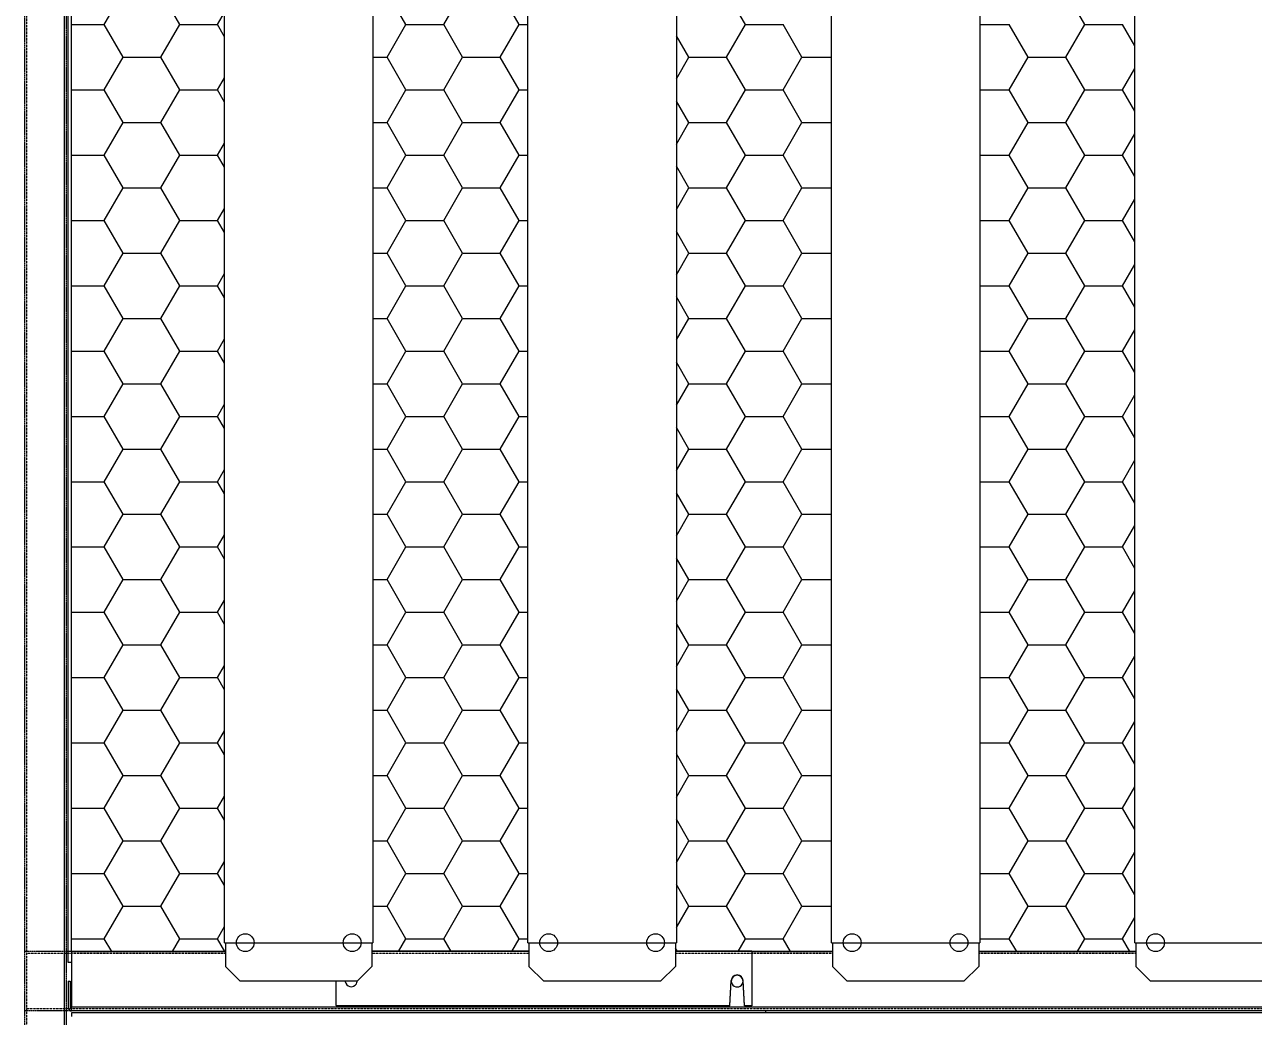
# Model space of a CAD drawing. Header units: millimetres. Extents: x -17070 to 42538, y -291348 to 31440.
# Drawn here: x 17276 to 18517, y 18024 to 19027 of the extents above; entities that cross this region are included whole.
import ezdxf

# ---------------------------------------------------------------- set-up
doc = ezdxf.new("R2010")
doc.units = ezdxf.units.MM
for name, pattern in [('CENTER', [2, 1.25, -0.25, 0.25, -0.25]), ('HIDDEN', [0.375, 0.25, -0.125]), ('HIDDENX2', [0.75, 0.5, -0.25])]:
    doc.linetypes.add(name, pattern=pattern)
doc.layers.add('center', color=1, linetype='CENTER')
doc.layers.add('HIDD', color=2, linetype='HIDDENX2')
doc.styles.get("Standard").update_dxf_attribs({"font": 'arial.ttf'})
doc.dimstyles.new('1.40', dxfattribs={"dimscale": 20, "dimtxt": 1.5, "dimasz": 1, "dimexe": 0.5, "dimexo": 0.5, "dimgap": 0.5, "dimtad": 1, "dimdec": 0, "dimzin": 0, "dimdsep": 46, "dimtxsty": 'Standard', "dimcen": 0, "dimclrd": 2, "dimclre": 2, "dimclrt": 3, "dimadec": 0, "dimazin": 0, "dimtfac": 1, "dimtdec": 0, "dimtmove": 0, "dimatfit": 0, "dimfxl": 1, "dimtolj": 1, "dimtzin": 0, "dimlwd": -1, "dimlwe": -1, "dimarcsym": 0})

# ---------------------------------------------------------------- blocks, each defined once
blk = doc.blocks.new('*D734')
at = {"color": 2, "transparency": 16777216}
for p, q in [((17175.5, 20527.7), (16618.9, 20527.7)), ((16628.9, 20407.7), (16628.9, 17647.7)), ((17175.5, 17527.7), (16618.9, 17527.7))]:
    blk.add_line(p, q, dxfattribs=at)
for points in [[(16608.9, 20407.7), (16648.9, 20407.7), (16628.9, 20527.7)], [(16608.9, 17647.7), (16648.9, 17647.7), (16628.9, 17527.7)]]:
    blk.add_solid(points, dxfattribs=at)
at = {"layer": 'Defpoints', "color": 0, "transparency": 16777216}
for p in [(17275.5, 20527.7), (16628.9, 17527.7), (17275.5, 17527.7)]:
    blk.add_point(p, dxfattribs=at)
at = {"color": 3, "lineweight": 5, "transparency": 16777216, "insert": (16497.4, 19027.7), "char_height": 140, "attachment_point": 5, "rotation": 90}
blk.add_mtext('\\A1;3000', dxfattribs=at)
blk = doc.blocks.new('3')
at = {"color": 5, "lineweight": 20}
blk.add_line((17315.5, 20485.5), (17315.5, 17527.7), dxfattribs=at)
at = {"color": 7, "lineweight": 20}
for p, q in [((17319.5, 18078.7), (17319.5, 20008.7)), ((18010.5, 18089.8), (18091.7, 18089.8)), ((18239.7, 18089.8), (18398.3, 18089.8)), ((19928, 18033.5), (17323, 18033.5)), ((19928, 18029.7), (17323, 18029.7)), ((19928, 18027.7), (17323, 18027.7))]:
    blk.add_line(p, q, dxfattribs=at)
at = {"color": 0, "lineweight": 20}
for p, q in [((17477.5, 18098.7), (17477.5, 19996.7)), ((17627.5, 19996.7), (17627.5, 18098.7)), ((17784.1, 18098.7), (17784.1, 19996.7)), ((17934.1, 19996.7), (17934.1, 18098.7)), ((18090.7, 18098.7), (18090.7, 19996.7)), ((18240.7, 19996.7), (18240.7, 18098.7)), ((18397.3, 18098.7), (18397.3, 19996.7))]:
    blk.add_line(p, q, dxfattribs=at)
at = {"color": 7, "linetype": 'Continuous', "lineweight": 20}
for p, q in [((17356.1, 19026.6), (17375.2, 19059.5)), ((17432.3, 19026.6), (17413.3, 19059.5)), ((17660.9, 19026.6), (17641.9, 19059.5)), ((17699, 19026.6), (17718.1, 19059.5)), ((17775.2, 19026.6), (17756.2, 19059.5)), ((18003.8, 19026.6), (17984.8, 19059.5)), ((18346.7, 19026.6), (18327.7, 19059.5)), ((17470.4, 19026.6), (17477.5, 19038.8)), ((17323, 19026.6), (17356.1, 19026.6)), ((17375.2, 18993.6), (17356.1, 19026.6)), ((17413.3, 18993.6), (17432.3, 19026.6)), ((17432.3, 19026.6), (17470.4, 19026.6)), ((17477.5, 19014.3), (17470.4, 19026.6)), ((17641.9, 18993.6), (17660.9, 19026.6)), ((17660.9, 19026.6), (17699, 19026.6)), ((17718.1, 18993.6), (17699, 19026.6)), ((17756.2, 18993.6), (17775.2, 19026.6)), ((17775.2, 19026.6), (17784.1, 19026.6)), ((17984.8, 18993.6), (18003.8, 19026.6)), ((18003.8, 19026.6), (18041.9, 19026.6)), ((18061, 18993.6), (18041.9, 19026.6)), ((18240.7, 19026.6), (18270.5, 19026.6)), ((18289.6, 18993.6), (18270.5, 19026.6)), ((18327.7, 18993.6), (18346.7, 19026.6)), ((18346.7, 19026.6), (18384.8, 19026.6)), ((18397.3, 19004.9), (18384.8, 19026.6)), ((17946.7, 18993.6), (17934.1, 19015.3)), ((17356.1, 18960.6), (17375.2, 18993.6)), ((17375.2, 18993.6), (17413.3, 18993.6)), ((17432.3, 18960.6), (17413.3, 18993.6)), ((17627.5, 18993.6), (17641.9, 18993.6)), ((17660.9, 18960.6), (17641.9, 18993.6)), ((17699, 18960.6), (17718.1, 18993.6)), ((17718.1, 18993.6), (17756.2, 18993.6)), ((17775.2, 18960.6), (17756.2, 18993.6)), ((17934.1, 18971.8), (17946.7, 18993.6)), ((17946.7, 18993.6), (17984.8, 18993.6)), ((18003.8, 18960.6), (17984.8, 18993.6)), ((18041.9, 18960.6), (18061, 18993.6)), ((18061, 18993.6), (18090.7, 18993.6)), ((18270.5, 18960.6), (18289.6, 18993.6)), ((18289.6, 18993.6), (18327.7, 18993.6)), ((18346.7, 18960.6), (18327.7, 18993.6)), ((17470.4, 18960.6), (17477.5, 18972.8)), ((18384.8, 18960.6), (18397.3, 18982.2)), ((17323, 18960.6), (17356.1, 18960.6)), ((17375.2, 18927.6), (17356.1, 18960.6)), ((17413.3, 18927.6), (17432.3, 18960.6)), ((17432.3, 18960.6), (17470.4, 18960.6)), ((17477.5, 18948.3), (17470.4, 18960.6)), ((17641.9, 18927.6), (17660.9, 18960.6)), ((17660.9, 18960.6), (17699, 18960.6)), ((17718.1, 18927.6), (17699, 18960.6)), ((17756.2, 18927.6), (17775.2, 18960.6)), ((17775.2, 18960.6), (17784.1, 18960.6)), ((17984.8, 18927.6), (18003.8, 18960.6)), ((18003.8, 18960.6), (18041.9, 18960.6)), ((18061, 18927.6), (18041.9, 18960.6)), ((18240.7, 18960.6), (18270.5, 18960.6)), ((18289.6, 18927.6), (18270.5, 18960.6)), ((18327.7, 18927.6), (18346.7, 18960.6)), ((18346.7, 18960.6), (18384.8, 18960.6)), ((18397.3, 18938.9), (18384.8, 18960.6)), ((17946.7, 18927.6), (17934.1, 18949.3)), ((17356.1, 18894.6), (17375.2, 18927.6)), ((17375.2, 18927.6), (17413.3, 18927.6)), ((17432.3, 18894.6), (17413.3, 18927.6)), ((17627.5, 18927.6), (17641.9, 18927.6)), ((17660.9, 18894.6), (17641.9, 18927.6)), ((17699, 18894.6), (17718.1, 18927.6)), ((17718.1, 18927.6), (17756.2, 18927.6)), ((17775.2, 18894.6), (17756.2, 18927.6)), ((17934.1, 18905.8), (17946.7, 18927.6)), ((17946.7, 18927.6), (17984.8, 18927.6)), ((18003.8, 18894.6), (17984.8, 18927.6)), ((18041.9, 18894.6), (18061, 18927.6)), ((18061, 18927.6), (18090.7, 18927.6)), ((18270.5, 18894.6), (18289.6, 18927.6)), ((18289.6, 18927.6), (18327.7, 18927.6)), ((18346.7, 18894.6), (18327.7, 18927.6)), ((18384.8, 18894.6), (18397.3, 18916.2)), ((17470.4, 18894.6), (17477.5, 18906.8)), ((17323, 18894.6), (17356.1, 18894.6)), ((17375.2, 18861.6), (17356.1, 18894.6)), ((17413.3, 18861.6), (17432.3, 18894.6)), ((17432.3, 18894.6), (17470.4, 18894.6)), ((17477.5, 18882.3), (17470.4, 18894.6)), ((17641.9, 18861.6), (17660.9, 18894.6)), ((17660.9, 18894.6), (17699, 18894.6)), ((17718.1, 18861.6), (17699, 18894.6)), ((17756.2, 18861.6), (17775.2, 18894.6)), ((17775.2, 18894.6), (17784.1, 18894.6)), ((17984.8, 18861.6), (18003.8, 18894.6)), ((18003.8, 18894.6), (18041.9, 18894.6)), ((18061, 18861.6), (18041.9, 18894.6)), ((18240.7, 18894.6), (18270.5, 18894.6)), ((18289.6, 18861.6), (18270.5, 18894.6)), ((18327.7, 18861.6), (18346.7, 18894.6)), ((18346.7, 18894.6), (18384.8, 18894.6)), ((18397.3, 18872.9), (18384.8, 18894.6)), ((17946.7, 18861.6), (17934.1, 18883.3)), ((17356.1, 18828.6), (17375.2, 18861.6)), ((17375.2, 18861.6), (17413.3, 18861.6)), ((17432.3, 18828.6), (17413.3, 18861.6)), ((17627.5, 18861.6), (17641.9, 18861.6)), ((17660.9, 18828.6), (17641.9, 18861.6)), ((17699, 18828.6), (17718.1, 18861.6)), ((17718.1, 18861.6), (17756.2, 18861.6)), ((17775.2, 18828.6), (17756.2, 18861.6)), ((17934.1, 18839.8), (17946.7, 18861.6)), ((17946.7, 18861.6), (17984.8, 18861.6)), ((18003.8, 18828.6), (17984.8, 18861.6)), ((18041.9, 18828.6), (18061, 18861.6)), ((18061, 18861.6), (18090.7, 18861.6)), ((18270.5, 18828.6), (18289.6, 18861.6)), ((18289.6, 18861.6), (18327.7, 18861.6)), ((18346.7, 18828.6), (18327.7, 18861.6)), ((18384.8, 18828.6), (18397.3, 18850.2)), ((17470.4, 18828.6), (17477.5, 18840.8)), ((17323, 18828.6), (17356.1, 18828.6)), ((17375.2, 18795.6), (17356.1, 18828.6)), ((17413.3, 18795.6), (17432.3, 18828.6)), ((17432.3, 18828.6), (17470.4, 18828.6)), ((17477.5, 18816.3), (17470.4, 18828.6)), ((17641.9, 18795.6), (17660.9, 18828.6)), ((17660.9, 18828.6), (17699, 18828.6)), ((17718.1, 18795.6), (17699, 18828.6)), ((17756.2, 18795.6), (17775.2, 18828.6)), ((17775.2, 18828.6), (17784.1, 18828.6)), ((17984.8, 18795.6), (18003.8, 18828.6)), ((18003.8, 18828.6), (18041.9, 18828.6)), ((18061, 18795.6), (18041.9, 18828.6)), ((18240.7, 18828.6), (18270.5, 18828.6)), ((18289.6, 18795.6), (18270.5, 18828.6)), ((18327.7, 18795.6), (18346.7, 18828.6)), ((18346.7, 18828.6), (18384.8, 18828.6)), ((18397.3, 18807), (18384.8, 18828.6)), ((17946.7, 18795.6), (17934.1, 18817.3)), ((17356.1, 18762.6), (17375.2, 18795.6)), ((17375.2, 18795.6), (17413.3, 18795.6)), ((17432.3, 18762.6), (17413.3, 18795.6)), ((17627.5, 18795.6), (17641.9, 18795.6)), ((17660.9, 18762.6), (17641.9, 18795.6)), ((17699, 18762.6), (17718.1, 18795.6)), ((17718.1, 18795.6), (17756.2, 18795.6)), ((17775.2, 18762.6), (17756.2, 18795.6)), ((17934.1, 18773.8), (17946.7, 18795.6)), ((17946.7, 18795.6), (17984.8, 18795.6)), ((18003.8, 18762.6), (17984.8, 18795.6)), ((18041.9, 18762.6), (18061, 18795.6)), ((18061, 18795.6), (18090.7, 18795.6)), ((18270.5, 18762.6), (18289.6, 18795.6)), ((18289.6, 18795.6), (18327.7, 18795.6)), ((18346.7, 18762.6), (18327.7, 18795.6)), ((17470.4, 18762.6), (17477.5, 18774.9)), ((18384.8, 18762.6), (18397.3, 18784.2)), ((17323, 18762.6), (17356.1, 18762.6)), ((17375.2, 18729.6), (17356.1, 18762.6)), ((17413.3, 18729.6), (17432.3, 18762.6)), ((17432.3, 18762.6), (17470.4, 18762.6)), ((17477.5, 18750.3), (17470.4, 18762.6)), ((17641.9, 18729.6), (17660.9, 18762.6)), ((17660.9, 18762.6), (17699, 18762.6)), ((17718.1, 18729.6), (17699, 18762.6)), ((17756.2, 18729.6), (17775.2, 18762.6)), ((17775.2, 18762.6), (17784.1, 18762.6)), ((17984.8, 18729.6), (18003.8, 18762.6)), ((18003.8, 18762.6), (18041.9, 18762.6)), ((18061, 18729.6), (18041.9, 18762.6)), ((18240.7, 18762.6), (18270.5, 18762.6)), ((18289.6, 18729.6), (18270.5, 18762.6)), ((18327.7, 18729.6), (18346.7, 18762.6)), ((18346.7, 18762.6), (18384.8, 18762.6)), ((18397.3, 18741), (18384.8, 18762.6)), ((17946.7, 18729.6), (17934.1, 18751.4)), ((17356.1, 18696.6), (17375.2, 18729.6)), ((17375.2, 18729.6), (17413.3, 18729.6)), ((17432.3, 18696.6), (17413.3, 18729.6)), ((17627.5, 18729.6), (17641.9, 18729.6)), ((17660.9, 18696.6), (17641.9, 18729.6)), ((17699, 18696.6), (17718.1, 18729.6)), ((17718.1, 18729.6), (17756.2, 18729.6)), ((17775.2, 18696.6), (17756.2, 18729.6)), ((17934.1, 18707.8), (17946.7, 18729.6)), ((17946.7, 18729.6), (17984.8, 18729.6)), ((18003.8, 18696.6), (17984.8, 18729.6)), ((18041.9, 18696.6), (18061, 18729.6)), ((18061, 18729.6), (18090.7, 18729.6)), ((18270.5, 18696.6), (18289.6, 18729.6)), ((18289.6, 18729.6), (18327.7, 18729.6)), ((18346.7, 18696.6), (18327.7, 18729.6)), ((18384.8, 18696.6), (18397.3, 18718.2)), ((17470.4, 18696.6), (17477.5, 18708.9)), ((17323, 18696.6), (17356.1, 18696.6)), ((17375.2, 18663.6), (17356.1, 18696.6)), ((17413.3, 18663.6), (17432.3, 18696.6)), ((17432.3, 18696.6), (17470.4, 18696.6)), ((17477.5, 18684.3), (17470.4, 18696.6)), ((17641.9, 18663.6), (17660.9, 18696.6)), ((17660.9, 18696.6), (17699, 18696.6)), ((17718.1, 18663.6), (17699, 18696.6)), ((17756.2, 18663.6), (17775.2, 18696.6)), ((17775.2, 18696.6), (17784.1, 18696.6)), ((17984.8, 18663.6), (18003.8, 18696.6)), ((18003.8, 18696.6), (18041.9, 18696.6)), ((18061, 18663.6), (18041.9, 18696.6)), ((18240.7, 18696.6), (18270.5, 18696.6)), ((18289.6, 18663.6), (18270.5, 18696.6)), ((18327.7, 18663.6), (18346.7, 18696.6)), ((18346.7, 18696.6), (18384.8, 18696.6)), ((18397.3, 18675), (18384.8, 18696.6)), ((17946.7, 18663.6), (17934.1, 18685.4)), ((17356.1, 18630.6), (17375.2, 18663.6)), ((17375.2, 18663.6), (17413.3, 18663.6)), ((17432.3, 18630.6), (17413.3, 18663.6)), ((17627.5, 18663.6), (17641.9, 18663.6)), ((17660.9, 18630.6), (17641.9, 18663.6)), ((17699, 18630.6), (17718.1, 18663.6)), ((17718.1, 18663.6), (17756.2, 18663.6)), ((17775.2, 18630.6), (17756.2, 18663.6)), ((17934.1, 18641.8), (17946.7, 18663.6)), ((17946.7, 18663.6), (17984.8, 18663.6)), ((18003.8, 18630.6), (17984.8, 18663.6)), ((18041.9, 18630.6), (18061, 18663.6)), ((18061, 18663.6), (18090.7, 18663.6)), ((18270.5, 18630.6), (18289.6, 18663.6)), ((18289.6, 18663.6), (18327.7, 18663.6)), ((18346.7, 18630.6), (18327.7, 18663.6)), ((18384.8, 18630.6), (18397.3, 18652.2)), ((17470.4, 18630.6), (17477.5, 18642.9)), ((17323, 18630.6), (17356.1, 18630.6)), ((17375.2, 18597.6), (17356.1, 18630.6)), ((17413.3, 18597.6), (17432.3, 18630.6)), ((17432.3, 18630.6), (17470.4, 18630.6)), ((17477.5, 18618.3), (17470.4, 18630.6)), ((17641.9, 18597.6), (17660.9, 18630.6)), ((17660.9, 18630.6), (17699, 18630.6)), ((17718.1, 18597.6), (17699, 18630.6)), ((17756.2, 18597.6), (17775.2, 18630.6)), ((17775.2, 18630.6), (17784.1, 18630.6)), ((17984.8, 18597.6), (18003.8, 18630.6)), ((18003.8, 18630.6), (18041.9, 18630.6)), ((18061, 18597.6), (18041.9, 18630.6)), ((18240.7, 18630.6), (18270.5, 18630.6)), ((18289.6, 18597.6), (18270.5, 18630.6)), ((18327.7, 18597.6), (18346.7, 18630.6)), ((18346.7, 18630.6), (18384.8, 18630.6)), ((18397.3, 18609), (18384.8, 18630.6)), ((17946.7, 18597.6), (17934.1, 18619.4)), ((17356.1, 18564.6), (17375.2, 18597.6)), ((17375.2, 18597.6), (17413.3, 18597.6)), ((17432.3, 18564.6), (17413.3, 18597.6)), ((17627.5, 18597.6), (17641.9, 18597.6)), ((17660.9, 18564.6), (17641.9, 18597.6)), ((17699, 18564.6), (17718.1, 18597.6)), ((17718.1, 18597.6), (17756.2, 18597.6)), ((17775.2, 18564.6), (17756.2, 18597.6)), ((17934.1, 18575.8), (17946.7, 18597.6)), ((17946.7, 18597.6), (17984.8, 18597.6)), ((18003.8, 18564.6), (17984.8, 18597.6)), ((18041.9, 18564.6), (18061, 18597.6)), ((18061, 18597.6), (18090.7, 18597.6)), ((18270.5, 18564.6), (18289.6, 18597.6)), ((18289.6, 18597.6), (18327.7, 18597.6)), ((18346.7, 18564.6), (18327.7, 18597.6)), ((17470.4, 18564.6), (17477.5, 18576.9)), ((18384.8, 18564.6), (18397.3, 18586.2)), ((17323, 18564.6), (17356.1, 18564.6)), ((17375.2, 18531.6), (17356.1, 18564.6)), ((17413.3, 18531.6), (17432.3, 18564.6)), ((17432.3, 18564.6), (17470.4, 18564.6)), ((17477.5, 18552.3), (17470.4, 18564.6)), ((17641.9, 18531.6), (17660.9, 18564.6)), ((17660.9, 18564.6), (17699, 18564.6)), ((17718.1, 18531.6), (17699, 18564.6)), ((17756.2, 18531.6), (17775.2, 18564.6)), ((17775.2, 18564.6), (17784.1, 18564.6)), ((17984.8, 18531.6), (18003.8, 18564.6)), ((18003.8, 18564.6), (18041.9, 18564.6)), ((18061, 18531.6), (18041.9, 18564.6)), ((18240.7, 18564.6), (18270.5, 18564.6)), ((18289.6, 18531.6), (18270.5, 18564.6)), ((18327.7, 18531.6), (18346.7, 18564.6)), ((18346.7, 18564.6), (18384.8, 18564.6)), ((18397.3, 18543), (18384.8, 18564.6)), ((17946.7, 18531.6), (17934.1, 18553.4)), ((17356.1, 18498.6), (17375.2, 18531.6)), ((17375.2, 18531.6), (17413.3, 18531.6)), ((17432.3, 18498.6), (17413.3, 18531.6)), ((17627.5, 18531.6), (17641.9, 18531.6)), ((17660.9, 18498.6), (17641.9, 18531.6)), ((17699, 18498.6), (17718.1, 18531.6)), ((17718.1, 18531.6), (17756.2, 18531.6)), ((17775.2, 18498.6), (17756.2, 18531.6)), ((17934.1, 18509.9), (17946.7, 18531.6)), ((17946.7, 18531.6), (17984.8, 18531.6)), ((18003.8, 18498.6), (17984.8, 18531.6)), ((18041.9, 18498.6), (18061, 18531.6)), ((18061, 18531.6), (18090.7, 18531.6)), ((18270.5, 18498.6), (18289.6, 18531.6)), ((18289.6, 18531.6), (18327.7, 18531.6)), ((18346.7, 18498.6), (18327.7, 18531.6)), ((18384.8, 18498.6), (18397.3, 18520.2)), ((17470.4, 18498.6), (17477.5, 18510.9)), ((17323, 18498.6), (17356.1, 18498.6)), ((17375.2, 18465.6), (17356.1, 18498.6)), ((17413.3, 18465.6), (17432.3, 18498.6)), ((17432.3, 18498.6), (17470.4, 18498.6)), ((17477.5, 18486.4), (17470.4, 18498.6)), ((17641.9, 18465.6), (17660.9, 18498.6)), ((17660.9, 18498.6), (17699, 18498.6)), ((17718.1, 18465.6), (17699, 18498.6)), ((17756.2, 18465.6), (17775.2, 18498.6)), ((17775.2, 18498.6), (17784.1, 18498.6)), ((17984.8, 18465.6), (18003.8, 18498.6)), ((18003.8, 18498.6), (18041.9, 18498.6)), ((18061, 18465.6), (18041.9, 18498.6)), ((18240.7, 18498.6), (18270.5, 18498.6)), ((18289.6, 18465.6), (18270.5, 18498.6)), ((18327.7, 18465.6), (18346.7, 18498.6)), ((18346.7, 18498.6), (18384.8, 18498.6)), ((18397.3, 18477), (18384.8, 18498.6)), ((17946.7, 18465.6), (17934.1, 18487.4)), ((17356.1, 18432.6), (17375.2, 18465.6)), ((17375.2, 18465.6), (17413.3, 18465.6)), ((17432.3, 18432.6), (17413.3, 18465.6)), ((17627.5, 18465.6), (17641.9, 18465.6)), ((17660.9, 18432.6), (17641.9, 18465.6)), ((17699, 18432.6), (17718.1, 18465.6)), ((17718.1, 18465.6), (17756.2, 18465.6)), ((17775.2, 18432.6), (17756.2, 18465.6)), ((17934.1, 18443.9), (17946.7, 18465.6)), ((17946.7, 18465.6), (17984.8, 18465.6)), ((18003.8, 18432.6), (17984.8, 18465.6)), ((18041.9, 18432.6), (18061, 18465.6)), ((18061, 18465.6), (18090.7, 18465.6)), ((18270.5, 18432.6), (18289.6, 18465.6)), ((18289.6, 18465.6), (18327.7, 18465.6)), ((18346.7, 18432.6), (18327.7, 18465.6)), ((18384.8, 18432.6), (18397.3, 18454.3)), ((17470.4, 18432.6), (17477.5, 18444.9)), ((17323, 18432.6), (17356.1, 18432.6)), ((17375.2, 18399.6), (17356.1, 18432.6)), ((17413.3, 18399.6), (17432.3, 18432.6)), ((17432.3, 18432.6), (17470.4, 18432.6)), ((17477.5, 18420.4), (17470.4, 18432.6)), ((17641.9, 18399.6), (17660.9, 18432.6)), ((17660.9, 18432.6), (17699, 18432.6)), ((17718.1, 18399.6), (17699, 18432.6)), ((17756.2, 18399.6), (17775.2, 18432.6)), ((17775.2, 18432.6), (17784.1, 18432.6)), ((17984.8, 18399.6), (18003.8, 18432.6)), ((18003.8, 18432.6), (18041.9, 18432.6)), ((18061, 18399.6), (18041.9, 18432.6)), ((18240.7, 18432.6), (18270.5, 18432.6)), ((18289.6, 18399.6), (18270.5, 18432.6)), ((18327.7, 18399.6), (18346.7, 18432.6)), ((18346.7, 18432.6), (18384.8, 18432.6)), ((18397.3, 18411), (18384.8, 18432.6)), ((17946.7, 18399.6), (17934.1, 18421.4)), ((17356.1, 18366.6), (17375.2, 18399.6)), ((17375.2, 18399.6), (17413.3, 18399.6)), ((17432.3, 18366.6), (17413.3, 18399.6)), ((17627.5, 18399.6), (17641.9, 18399.6)), ((17660.9, 18366.6), (17641.9, 18399.6)), ((17699, 18366.6), (17718.1, 18399.6)), ((17718.1, 18399.6), (17756.2, 18399.6)), ((17775.2, 18366.6), (17756.2, 18399.6)), ((17934.1, 18377.9), (17946.7, 18399.6)), ((17946.7, 18399.6), (17984.8, 18399.6)), ((18003.8, 18366.6), (17984.8, 18399.6)), ((18041.9, 18366.6), (18061, 18399.6)), ((18061, 18399.6), (18090.7, 18399.6)), ((18270.5, 18366.6), (18289.6, 18399.6)), ((18289.6, 18399.6), (18327.7, 18399.6)), ((18346.7, 18366.6), (18327.7, 18399.6)), ((17470.4, 18366.6), (17477.5, 18378.9)), ((18384.8, 18366.6), (18397.3, 18388.3)), ((17323, 18366.6), (17356.1, 18366.6)), ((17375.2, 18333.6), (17356.1, 18366.6)), ((17413.3, 18333.6), (17432.3, 18366.6)), ((17432.3, 18366.6), (17470.4, 18366.6)), ((17477.5, 18354.4), (17470.4, 18366.6)), ((17641.9, 18333.6), (17660.9, 18366.6)), ((17660.9, 18366.6), (17699, 18366.6)), ((17718.1, 18333.6), (17699, 18366.6)), ((17756.2, 18333.6), (17775.2, 18366.6)), ((17775.2, 18366.6), (17784.1, 18366.6)), ((17984.8, 18333.6), (18003.8, 18366.6)), ((18003.8, 18366.6), (18041.9, 18366.6)), ((18061, 18333.6), (18041.9, 18366.6)), ((18240.7, 18366.6), (18270.5, 18366.6)), ((18289.6, 18333.6), (18270.5, 18366.6)), ((18327.7, 18333.6), (18346.7, 18366.6)), ((18346.7, 18366.6), (18384.8, 18366.6)), ((18397.3, 18345), (18384.8, 18366.6)), ((17946.7, 18333.6), (17934.1, 18355.4)), ((17356.1, 18300.6), (17375.2, 18333.6)), ((17375.2, 18333.6), (17413.3, 18333.6)), ((17432.3, 18300.6), (17413.3, 18333.6)), ((17627.5, 18333.6), (17641.9, 18333.6)), ((17660.9, 18300.6), (17641.9, 18333.6)), ((17699, 18300.6), (17718.1, 18333.6)), ((17718.1, 18333.6), (17756.2, 18333.6)), ((17775.2, 18300.6), (17756.2, 18333.6)), ((17934.1, 18311.9), (17946.7, 18333.6)), ((17946.7, 18333.6), (17984.8, 18333.6)), ((18003.8, 18300.6), (17984.8, 18333.6)), ((18041.9, 18300.6), (18061, 18333.6)), ((18061, 18333.6), (18090.7, 18333.6)), ((18270.5, 18300.6), (18289.6, 18333.6)), ((18289.6, 18333.6), (18327.7, 18333.6)), ((18346.7, 18300.6), (18327.7, 18333.6)), ((18384.8, 18300.6), (18397.3, 18322.3)), ((17470.4, 18300.6), (17477.5, 18312.9)), ((17323, 18300.6), (17356.1, 18300.6)), ((17375.2, 18267.7), (17356.1, 18300.6)), ((17413.3, 18267.7), (17432.3, 18300.6)), ((17432.3, 18300.6), (17470.4, 18300.6)), ((17477.5, 18288.4), (17470.4, 18300.6)), ((17641.9, 18267.7), (17660.9, 18300.6)), ((17660.9, 18300.6), (17699, 18300.6)), ((17718.1, 18267.7), (17699, 18300.6)), ((17756.2, 18267.7), (17775.2, 18300.6)), ((17775.2, 18300.6), (17784.1, 18300.6)), ((17946.7, 18267.7), (17934.1, 18289.4)), ((17984.8, 18267.7), (18003.8, 18300.6)), ((18003.8, 18300.6), (18041.9, 18300.6)), ((18061, 18267.7), (18041.9, 18300.6)), ((18240.7, 18300.6), (18270.5, 18300.6)), ((18289.6, 18267.7), (18270.5, 18300.6)), ((18327.7, 18267.7), (18346.7, 18300.6)), ((18346.7, 18300.6), (18384.8, 18300.6)), ((18397.3, 18279), (18384.8, 18300.6)), ((17356.1, 18234.7), (17375.2, 18267.7)), ((17375.2, 18267.7), (17413.3, 18267.7)), ((17432.3, 18234.7), (17413.3, 18267.7)), ((17627.5, 18267.7), (17641.9, 18267.7)), ((17660.9, 18234.7), (17641.9, 18267.7)), ((17699, 18234.7), (17718.1, 18267.7)), ((17718.1, 18267.7), (17756.2, 18267.7)), ((17775.2, 18234.7), (17756.2, 18267.7)), ((17934.1, 18245.9), (17946.7, 18267.7)), ((17946.7, 18267.7), (17984.8, 18267.7)), ((18003.8, 18234.7), (17984.8, 18267.7)), ((18041.9, 18234.7), (18061, 18267.7)), ((18061, 18267.7), (18090.7, 18267.7)), ((18270.5, 18234.7), (18289.6, 18267.7)), ((18289.6, 18267.7), (18327.7, 18267.7)), ((18346.7, 18234.7), (18327.7, 18267.7)), ((18384.8, 18234.7), (18397.3, 18256.3)), ((17470.4, 18234.7), (17477.5, 18246.9)), ((17323, 18234.7), (17356.1, 18234.7)), ((17375.2, 18201.7), (17356.1, 18234.7)), ((17413.3, 18201.7), (17432.3, 18234.7)), ((17432.3, 18234.7), (17470.4, 18234.7)), ((17477.5, 18222.4), (17470.4, 18234.7)), ((17641.9, 18201.7), (17660.9, 18234.7)), ((17660.9, 18234.7), (17699, 18234.7)), ((17718.1, 18201.7), (17699, 18234.7)), ((17756.2, 18201.7), (17775.2, 18234.7)), ((17775.2, 18234.7), (17784.1, 18234.7)), ((17984.8, 18201.7), (18003.8, 18234.7)), ((18003.8, 18234.7), (18041.9, 18234.7)), ((18061, 18201.7), (18041.9, 18234.7)), ((18240.7, 18234.7), (18270.5, 18234.7)), ((18289.6, 18201.7), (18270.5, 18234.7)), ((18327.7, 18201.7), (18346.7, 18234.7)), ((18346.7, 18234.7), (18384.8, 18234.7)), ((18397.3, 18213), (18384.8, 18234.7)), ((17946.7, 18201.7), (17934.1, 18223.4)), ((17356.1, 18168.7), (17375.2, 18201.7)), ((17375.2, 18201.7), (17413.3, 18201.7)), ((17432.3, 18168.7), (17413.3, 18201.7)), ((17627.5, 18201.7), (17641.9, 18201.7)), ((17660.9, 18168.7), (17641.9, 18201.7)), ((17699, 18168.7), (17718.1, 18201.7)), ((17718.1, 18201.7), (17756.2, 18201.7)), ((17775.2, 18168.7), (17756.2, 18201.7)), ((17934.1, 18179.9), (17946.7, 18201.7)), ((17946.7, 18201.7), (17984.8, 18201.7)), ((18003.8, 18168.7), (17984.8, 18201.7)), ((18041.9, 18168.7), (18061, 18201.7)), ((18061, 18201.7), (18090.7, 18201.7)), ((18270.5, 18168.7), (18289.6, 18201.7)), ((18289.6, 18201.7), (18327.7, 18201.7)), ((18346.7, 18168.7), (18327.7, 18201.7)), ((18384.8, 18168.7), (18397.3, 18190.3)), ((17470.4, 18168.7), (17477.5, 18180.9)), ((17323, 18168.7), (17356.1, 18168.7)), ((17375.2, 18135.7), (17356.1, 18168.7)), ((17413.3, 18135.7), (17432.3, 18168.7)), ((17432.3, 18168.7), (17470.4, 18168.7)), ((17477.5, 18156.4), (17470.4, 18168.7)), ((17641.9, 18135.7), (17660.9, 18168.7)), ((17660.9, 18168.7), (17699, 18168.7)), ((17718.1, 18135.7), (17699, 18168.7)), ((17756.2, 18135.7), (17775.2, 18168.7)), ((17775.2, 18168.7), (17784.1, 18168.7)), ((17984.8, 18135.7), (18003.8, 18168.7)), ((18003.8, 18168.7), (18041.9, 18168.7)), ((18061, 18135.7), (18041.9, 18168.7)), ((18240.7, 18168.7), (18270.5, 18168.7)), ((18289.6, 18135.7), (18270.5, 18168.7)), ((18327.7, 18135.7), (18346.7, 18168.7)), ((18346.7, 18168.7), (18384.8, 18168.7)), ((18397.3, 18147), (18384.8, 18168.7)), ((17946.7, 18135.7), (17934.1, 18157.4)), ((17356.1, 18102.7), (17375.2, 18135.7)), ((17375.2, 18135.7), (17413.3, 18135.7)), ((17432.3, 18102.7), (17413.3, 18135.7)), ((17627.5, 18135.7), (17641.9, 18135.7)), ((17660.9, 18102.7), (17641.9, 18135.7)), ((17699, 18102.7), (17718.1, 18135.7)), ((17718.1, 18135.7), (17756.2, 18135.7)), ((17775.2, 18102.7), (17756.2, 18135.7)), ((17934.1, 18113.9), (17946.7, 18135.7)), ((17946.7, 18135.7), (17984.8, 18135.7)), ((18003.8, 18102.7), (17984.8, 18135.7)), ((18041.9, 18102.7), (18061, 18135.7)), ((18061, 18135.7), (18090.7, 18135.7)), ((18270.5, 18102.7), (18289.6, 18135.7)), ((18289.6, 18135.7), (18327.7, 18135.7)), ((18346.7, 18102.7), (18327.7, 18135.7)), ((18384.8, 18102.7), (18397.3, 18124.3)), ((17470.4, 18102.7), (17477.5, 18114.9)), ((17323, 18102.7), (17356.1, 18102.7)), ((17363.6, 18089.8), (17356.1, 18102.7)), ((17424.9, 18089.8), (17432.3, 18102.7)), ((17432.3, 18102.7), (17470.4, 18102.7)), ((17477.9, 18089.8), (17470.4, 18102.7)), ((17653.5, 18089.8), (17660.9, 18102.7)), ((17660.9, 18102.7), (17699, 18102.7)), ((17706.5, 18089.8), (17699, 18102.7)), ((17767.8, 18089.8), (17775.2, 18102.7)), ((17775.2, 18102.7), (17784.1, 18102.7)), ((17935.1, 18089.8), (17933.1, 18093.2)), ((17996.4, 18089.8), (18003.8, 18102.7)), ((18003.8, 18102.7), (18041.9, 18102.7)), ((18049.4, 18089.8), (18041.9, 18102.7)), ((18240.7, 18102.7), (18270.5, 18102.7)), ((18278, 18089.8), (18270.5, 18102.7)), ((18339.3, 18089.8), (18346.7, 18102.7)), ((18346.7, 18102.7), (18384.8, 18102.7)), ((18392.3, 18089.8), (18384.8, 18102.7))]:
    blk.add_line(p, q, dxfattribs=at)
at = {"lineweight": 20}
for p, q in [((17477.5, 18098.7), (17627.5, 18098.7)), ((17478.5, 18098.7), (17478.5, 18074.7)), ((17626.5, 18098.7), (17626.5, 18074.7)), ((17784.1, 18098.7), (17934.1, 18098.7)), ((17785.1, 18098.7), (17785.1, 18074.7)), ((17933.1, 18098.7), (17933.1, 18074.7)), ((18090.7, 18098.7), (18240.7, 18098.7)), ((18091.7, 18098.7), (18091.7, 18074.7)), ((18239.7, 18098.7), (18239.7, 18074.7)), ((18397.3, 18098.7), (18547.3, 18098.7)), ((18398.3, 18098.7), (18398.3, 18074.7)), ((17478.5, 18074.7), (17493.5, 18059.7)), ((17626.5, 18074.7), (17611.5, 18059.7)), ((17785.1, 18074.7), (17800.1, 18059.7)), ((17933.1, 18074.7), (17918.1, 18059.7)), ((18091.7, 18074.7), (18106.7, 18059.7)), ((18239.7, 18074.7), (18224.7, 18059.7)), ((18398.3, 18074.7), (18413.3, 18059.7)), ((17611.5, 18059.7), (17493.5, 18059.7)), ((17918.1, 18059.7), (17800.1, 18059.7)), ((18224.7, 18059.7), (18106.7, 18059.7)), ((18531.3, 18059.7), (18413.3, 18059.7))]:
    blk.add_line(p, q, dxfattribs=at)
at = {"color": 7, "lineweight": 20, "ltscale": 0.001944}
for p, q in [((17323, 18078.7), (17319.5, 18078.7)), ((17323, 18027.7), (17323, 18024.2))]:
    blk.add_line(p, q, dxfattribs=at)
at = {"color": 7, "lineweight": 20, "ltscale": 0.031316}
blk.add_line((17323, 18089.8), (17323, 18033.5), dxfattribs=at)
at = {"color": 7, "lineweight": 20, "ltscale": 0.148611}
blk.add_line((17323, 18089.8), (17478.5, 18089.8), dxfattribs=at)
at = {"color": 7, "lineweight": 20, "ltscale": 0.233333}
for p, q in [((17785.1, 18090), (17626.5, 18090)), ((18010.5, 18090), (17933.1, 18090))]:
    blk.add_line(p, q, dxfattribs=at)
at = {"color": 7, "lineweight": 20, "ltscale": 0.030439}
for p, q in [((18010.5, 18090), (18010.5, 18035.2)), ((17590.5, 18035.2), (17590.5, 18059.7))]:
    blk.add_line(p, q, dxfattribs=at)
at = {"color": 7, "lineweight": 20, "ltscale": 0.014722}
for p, q in [((17319.5, 18059.7), (17319.5, 18033.2)), ((17321.5, 18059.7), (17321.5, 18033.2))]:
    blk.add_line(p, q, dxfattribs=at)
at = {"color": 7, "lineweight": 20, "ltscale": 0.001111}
for p, q in [((17319.5, 18059.7), (17321.5, 18059.7)), ((18024.5, 18027.7), (18024.5, 18029.7))]:
    blk.add_line(p, q, dxfattribs=at)
at = {"color": 7, "lineweight": 20, "ltscale": 0.014059}
for p, q in [((17988, 18035.2), (17989.5, 18060.5)), ((17988, 18035), (17989.5, 18060.3)), ((18003, 18035.2), (18001.5, 18060.5)), ((18003, 18035), (18001.5, 18060.3))]:
    blk.add_line(p, q, dxfattribs=at)
at = {"color": 7, "lineweight": 20, "ltscale": 9.68397e-05}
for p, q in [((17989.5, 18060.3), (17989.5, 18060.5)), ((18001.5, 18060.3), (18001.5, 18060.5)), ((17590.5, 18035.2), (17590.5, 18035)), ((17988, 18035), (17988, 18035.2)), ((18003, 18035), (18003, 18035.2)), ((18010.5, 18035.2), (18010.5, 18035))]:
    blk.add_line(p, q, dxfattribs=at)
at = {"color": 7, "lineweight": 20, "ltscale": 0.002114}
blk.add_line((17323, 18029.7), (17323, 18033.5), dxfattribs=at)
at = {"color": 7, "lineweight": 20, "ltscale": 0.220833}
for p, q in [((17590.5, 18035.2), (17988, 18035.2)), ((17590.5, 18035), (17988, 18035))]:
    blk.add_line(p, q, dxfattribs=at)
at = {"color": 7, "lineweight": 20, "ltscale": 0.004167}
for p, q in [((18003, 18035.2), (18010.5, 18035.2)), ((18003, 18035), (18010.5, 18035))]:
    blk.add_line(p, q, dxfattribs=at)
at = {"color": 0, "lineweight": 20}
for points in [[(17478.5, 18089.8), (17323, 18089.8), (17323, 19998.7), (17478.5, 19998.7)], [(17785.1, 18089.8), (17626.5, 18089.8)], [(18091.7, 18089.8), (17933.1, 18089.8)], [(18398.3, 18089.8), (18239.7, 18089.8)]]:
    blk.add_lwpolyline(points, dxfattribs=at)
at = {"lineweight": 20}
for centre in [(17498.5, 18098.7), (17606.5, 18098.7), (17805.1, 18098.7), (17913.1, 18098.7), (18111.7, 18098.7), (18219.7, 18098.7), (18418.3, 18098.7)]:
    blk.add_circle(centre, 9, dxfattribs=at)
at = {"color": 7, "lineweight": 20}
for radius in [3.5, 1.5]:
    blk.add_arc((17323, 18033.2), radius, 180, 270, dxfattribs=at)
for centre, start_param, end_param in [((17995.5, 18059.9), 6.283156, 9.424749), ((17995.5, 18060.1), 0.059508, 3.082088), ((17995.5, 18059.9), 0.059508, 3.082088), ((17605.5, 18060.1), 3.219094, 5.783185), ((17605.5, 18060.1), 5.783185, 6.205683), ((17995.5, 18059.8), 0.01459, 3.127019), ((17995.5, 18059.9), 3.141564, 4.212389), ((17995.5, 18059.9), 4.212389, 6.283156)]:
    blk.add_ellipse(centre, major_axis=(6, 0), ratio=0.996195, start_param=start_param, end_param=end_param, dxfattribs=at)
at = {"layer": 'center', "lineweight": 20}
for p, q in [((17275.5, 20527.7), (17275.5, 17527.7)), ((17317.5, 20487.5), (17317.5, 17527.7)), ((17478.5, 18089.7), (17275.5, 18089.7)), ((17785.1, 18089.7), (17626.5, 18089.7)), ((18091.7, 18089.7), (17933.1, 18089.7)), ((18398.3, 18089.7), (18239.7, 18089.7)), ((19975.5, 18029.7), (17275.5, 18029.7))]:
    blk.add_line(p, q, dxfattribs=at)
at = {"layer": 'HIDD', "linetype": 'HIDDEN', "lineweight": 20}
for p, q in [((17277.5, 20485.5), (17277.5, 17527.7)), ((17478.5, 18087.7), (17277.5, 18087.7)), ((17785.1, 18087.7), (17626.5, 18087.7)), ((18091.7, 18087.7), (17933.1, 18087.7)), ((18398.3, 18087.7), (18239.7, 18087.7)), ((19973.5, 18031.7), (17277.5, 18031.7))]:
    blk.add_line(p, q, dxfattribs=at)

msp = doc.modelspace()

# ---------------------------------------------------------------- block references
msp.add_blockref('3', (0, 0))

# ---------------------------------------------------------------- dimensions: what is measured, and where the dimension line sits
at = {"lineweight": 5}
dim = msp.add_linear_dim(base=(16628.9, 17527.7), p1=(17275.5, 20527.7), p2=(17275.5, 17527.7), angle=90, dimstyle='1.40', override={"dimtxt": 7, "dimasz": 6, "dimexo": 5, "dimgap": 3}, dxfattribs=at)
dim.commit()
dim.dimension.update_dxf_attribs({"geometry": '*D734', "text_midpoint": (16497.4, 19027.7)})

doc.saveas('drawing.dxf')
